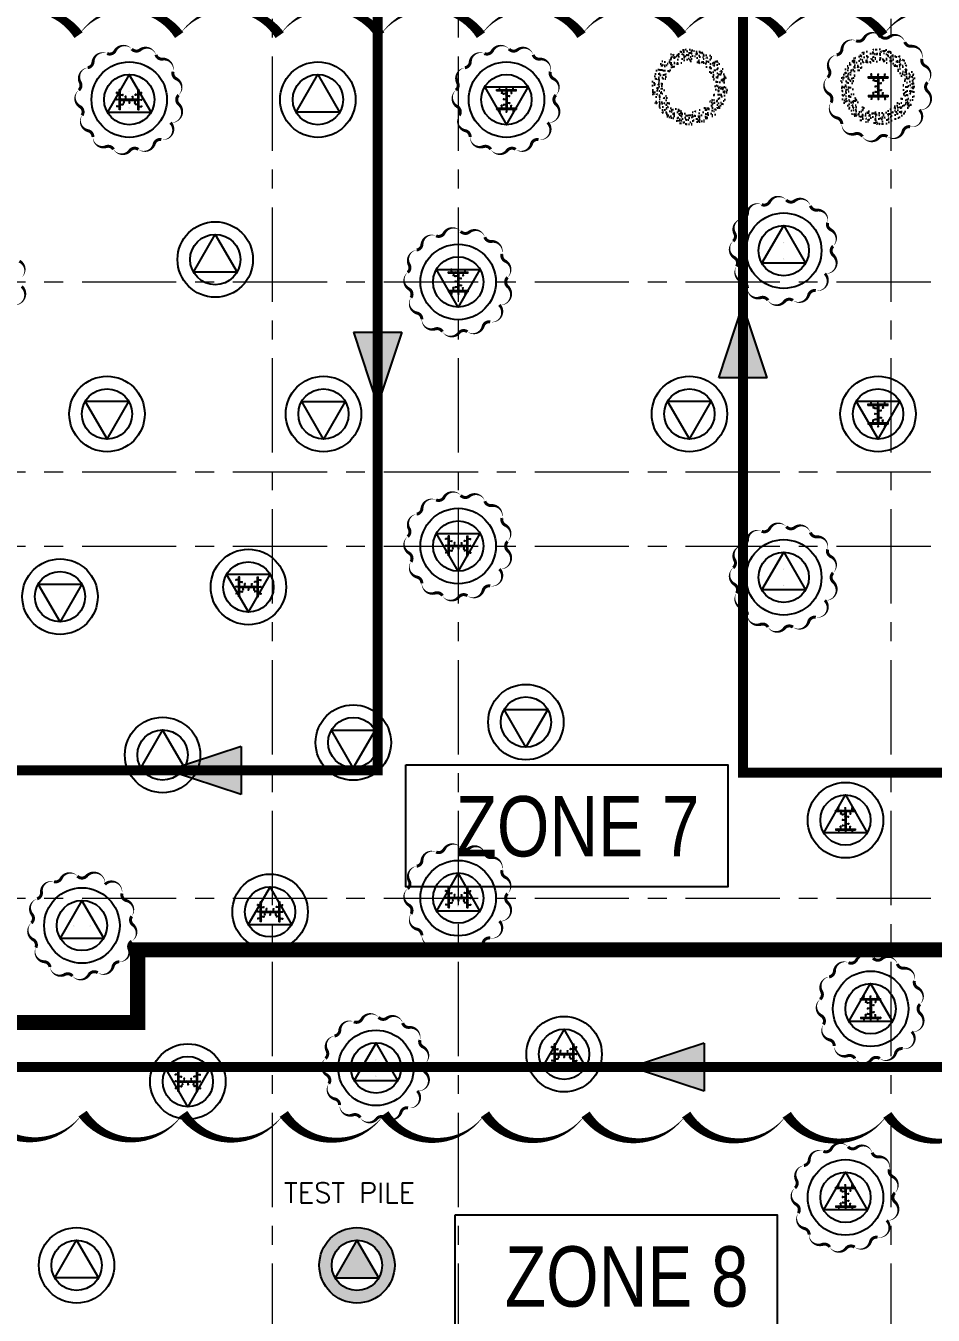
# Model space of a CAD drawing. Header units: millimetres. Extents: x -346728 to 1320345, y -537202 to -385966.
# Drawn here: x 372974 to 391016, y -477234 to -451599 of the extents above; entities that cross this region are included whole.
import ezdxf

# ---------------------------------------------------------------- set-up
doc = ezdxf.new("R2010")
doc.units = ezdxf.units.MM
doc.header["$LTSCALE"] = 100
doc.linetypes.add('HIDDEN', pattern=[9.525, 6.35, -3.175])
doc.linetypes.add('X1326_GLB$0$CENTER', pattern=[2, 1.25, -0.25, 0.25, -0.25])
for name, color, linetype in [('DM', 8, 'Continuous'), ('hach', 253, 'Continuous'), ('PL', 3, 'Continuous'), ('PLT', 6, 'Continuous'), ('thep doc', 6, 'Continuous')]:
    doc.layers.add(name, color=color, linetype=linetype)
for name, color, linetype, lineweight in [('KCMANH', 8, 'Continuous', 13), ('KINGPOST', 5, 'Continuous', 20), ('X1326_GLB$0$A-tim', 8, 'X1326_GLB$0$CENTER', 9)]:
    doc.layers.add(name, color=color, linetype=linetype, lineweight=lineweight)
doc.styles.add('simplex', font='simplex.shx')
doc.styles.add('TOAN - FONT ARIAL', font='Arial_1.ttf', dxfattribs={"width": 0.8})
pattern_1 = [(45, (188543.33, 11377564.439), (-8.980256121, 8.980256121), []), (135, (188543.33, 11377564.439), (-8.980256121, -8.980256121), [])]
pattern_2 = [(45, (188543.33, 11377564.439), (-8.980256121, 8.980256121), []), (135, (188543.33, 11377564.439), (-8.980256121, -8.980256121), [])]

# ---------------------------------------------------------------- blocks, each defined once
blk = doc.blocks.new('LVL-KHUNGTEN')
blk.add_lwpolyline([(61072.9, 41092.8), (119123.5, 41092.8), (119123.5, 61.9), (61072.9, 61.9)], close=True)
blk = doc.blocks.new('KP50')
at = {"ltscale": 0.1}
h = blk.add_hatch(color=6, dxfattribs=at)
h.dxf.hatch_style = 1
h.paths.add_polyline_path([(14, 171), (-14, 171), (-14, 142)])
h.paths.add_polyline_path([(-14, -142), (-14, -171), (14, -171)])
at = {"layer": 'KCMANH', "linetype": 'ByBlock'}
h = blk.add_hatch(dxfattribs=at)
h.set_pattern_fill('ANSI37', color=6, scale=4, style=0)
h.set_pattern_definition(pattern_1)
h.paths.add_polyline_path([(-200, 200), (-200, 171), (200, 171), (200, 200)])
h = blk.add_hatch(dxfattribs=at)
h.set_pattern_fill('ANSI37', color=6, scale=4, style=0)
h.set_pattern_definition([(45, (188728.93, 11377564.439), (-8.980256121, 8.980256121), []), (135, (188728.93, 11377564.439), (-8.980256121, -8.980256121), [])])
h.paths.add_polyline_path([(14, 171), (-14, 142), (-14, -142), (14, -171)])
h = blk.add_hatch(dxfattribs=at)
h.set_pattern_fill('ANSI37', color=6, scale=4, style=0)
h.set_pattern_definition(pattern_1)
h.paths.add_polyline_path([(-200, -171), (-200, -200), (200, -200), (200, -171)])
for p, q in [((-125, 253), (-146, 253)), ((-146, 240), (-146, 253)), ((-125, 240), (-146, 240)), ((-142, 200), (-142, 240)), ((-129, 200), (-129, 240)), ((-125, 240), (-125, 253)), ((-85, 131), (-106, 131)), ((-106, 131), (-106, 118)), ((-85, 118), (-106, 118)), ((-102, 171), (-102, 131)), ((-89, 171), (-89, 131)), ((-85, 131), (-85, 118)), ((-67, 100), (-67, 120)), ((-54, 120), (-67, 120)), ((-54, 100), (-67, 100)), ((-67, 10), (-67, -10)), ((-54, 10), (-67, 10)), ((-54, 100), (-54, 120)), ((-14, 116), (-54, 116)), ((-14, 104), (-54, 104)), ((-54, 10), (-54, -10)), ((-14, 6), (-54, 6)), ((-10, 253), (10, 253)), ((-10, 240), (-10, 253)), ((-10, 240), (10, 240)), ((-6, 200), (-6, 240)), ((6, 200), (6, 240)), ((10, 240), (10, 253)), ((14, 76), (54, 76)), ((14, 64), (54, 64)), ((54, 60), (54, 80)), ((54, 80), (67, 80)), ((54, 60), (67, 60)), ((67, 60), (67, 80)), ((85, 131), (106, 131)), ((85, 131), (85, 118)), ((85, 118), (106, 118)), ((89, 171), (89, 131)), ((102, 171), (102, 131)), ((106, 131), (106, 118)), ((125, 253), (146, 253)), ((125, 240), (125, 253)), ((125, 240), (146, 240)), ((129, 200), (129, 240)), ((142, 200), (142, 240)), ((146, 240), (146, 253)), ((-125, -240), (-146, -240)), ((-146, -240), (-146, -253)), ((-125, -253), (-146, -253)), ((-142, -200), (-142, -240)), ((-129, -200), (-129, -240)), ((-125, -240), (-125, -253)), ((-85, -118), (-106, -118)), ((-106, -131), (-106, -118)), ((-85, -131), (-106, -131)), ((-102, -171), (-102, -131)), ((-89, -171), (-89, -131)), ((-85, -131), (-85, -118)), ((-54, -10), (-67, -10)), ((-67, -100), (-67, -120)), ((-54, -100), (-67, -100)), ((-54, -120), (-67, -120)), ((-14, -6), (-54, -6)), ((-54, -100), (-54, -120)), ((-14, -104), (-54, -104)), ((-14, -116), (-54, -116)), ((-10, -240), (10, -240)), ((-10, -240), (-10, -253)), ((-10, -253), (10, -253)), ((-6, -200), (-6, -240)), ((6, -200), (6, -240)), ((10, -240), (10, -253)), ((14, -64), (54, -64)), ((14, -76), (54, -76)), ((54, -60), (54, -80)), ((54, -60), (67, -60)), ((54, -80), (67, -80)), ((67, -60), (67, -80)), ((85, -118), (106, -118)), ((85, -131), (85, -118)), ((85, -131), (106, -131)), ((89, -171), (89, -131)), ((102, -171), (102, -131)), ((106, -131), (106, -118)), ((125, -240), (146, -240)), ((125, -240), (125, -253)), ((125, -253), (146, -253)), ((129, -200), (129, -240)), ((142, -200), (142, -240)), ((146, -240), (146, -253))]:
    blk.add_line(p, q, dxfattribs=at)
at = {"layer": 'KINGPOST', "color": 6, "linetype": 'ByBlock'}
for p, q in [((-200, 200), (200, 200)), ((-200, 171), (-200, 200)), ((-200, 171), (200, 171)), ((-14, 171), (-14, -171)), ((-14, 142), (14, 171)), ((14, 171), (14, -171)), ((200, 171), (200, 200)), ((-200, -171), (200, -171)), ((-200, -171), (-200, -200)), ((-200, -200), (200, -200)), ((-14, -142), (14, -171)), ((200, -171), (200, -200))]:
    blk.add_line(p, q, dxfattribs=at)
blk.add_lwpolyline([(-14, 0), (14, 0)], dxfattribs=at)
blk = doc.blocks.new('KP50 TOI SAN L1')
at = {"ltscale": 0.1}
h = blk.add_hatch(color=3, dxfattribs=at)
h.dxf.hatch_style = 1
h.paths.add_polyline_path([(14, 171), (-14, 171), (-14, 142)])
h.paths.add_polyline_path([(-14, -142), (-14, -171), (14, -171)])
at = {"layer": 'KCMANH', "linetype": 'ByBlock'}
h = blk.add_hatch(dxfattribs=at)
h.set_pattern_fill('ANSI37', color=3, scale=4, style=0)
h.set_pattern_definition(pattern_2)
h.paths.add_polyline_path([(-200, 200), (-200, 171), (200, 171), (200, 200)])
h = blk.add_hatch(dxfattribs=at)
h.set_pattern_fill('ANSI37', color=3, scale=4, style=0)
h.set_pattern_definition([(45, (188728.93, 11377564.439), (-8.980256121, 8.980256121), []), (135, (188728.93, 11377564.439), (-8.980256121, -8.980256121), [])])
h.paths.add_polyline_path([(14, 171), (-14, 142), (-14, -142), (14, -171)])
h = blk.add_hatch(dxfattribs=at)
h.set_pattern_fill('ANSI37', color=3, scale=4, style=0)
h.set_pattern_definition(pattern_2)
h.paths.add_polyline_path([(-200, -171), (-200, -200), (200, -200), (200, -171)])
at = {"layer": 'KCMANH', "color": 3, "linetype": 'ByBlock'}
blk.add_line((-200, 200), (200, 200), dxfattribs=at)
at = {"layer": 'KCMANH', "linetype": 'ByBlock'}
for p, q in [((-125, 253), (-146, 253)), ((-146, 240), (-146, 253)), ((-125, 240), (-146, 240)), ((-142, 200), (-142, 240)), ((-129, 200), (-129, 240)), ((-125, 240), (-125, 253)), ((-85, 131), (-106, 131)), ((-106, 131), (-106, 118)), ((-85, 118), (-106, 118)), ((-102, 171), (-102, 131)), ((-89, 171), (-89, 131)), ((-85, 131), (-85, 118)), ((-67, 100), (-67, 120)), ((-54, 120), (-67, 120)), ((-54, 100), (-67, 100)), ((-67, 10), (-67, -10)), ((-54, 10), (-67, 10)), ((-54, 100), (-54, 120)), ((-14, 116), (-54, 116)), ((-14, 104), (-54, 104)), ((-54, 10), (-54, -10)), ((-14, 6), (-54, 6)), ((-10, 253), (10, 253)), ((-10, 240), (-10, 253)), ((-10, 240), (10, 240)), ((-6, 200), (-6, 240)), ((6, 200), (6, 240)), ((10, 240), (10, 253)), ((14, 76), (54, 76)), ((14, 64), (54, 64)), ((54, 60), (54, 80)), ((54, 80), (67, 80)), ((54, 60), (67, 60)), ((67, 60), (67, 80)), ((85, 131), (106, 131)), ((85, 131), (85, 118)), ((85, 118), (106, 118)), ((89, 171), (89, 131)), ((102, 171), (102, 131)), ((106, 131), (106, 118)), ((125, 253), (146, 253)), ((125, 240), (125, 253)), ((125, 240), (146, 240)), ((129, 200), (129, 240)), ((142, 200), (142, 240)), ((146, 240), (146, 253)), ((-125, -240), (-146, -240)), ((-146, -240), (-146, -253)), ((-125, -253), (-146, -253)), ((-142, -200), (-142, -240)), ((-129, -200), (-129, -240)), ((-125, -240), (-125, -253)), ((-85, -118), (-106, -118)), ((-106, -131), (-106, -118)), ((-85, -131), (-106, -131)), ((-102, -171), (-102, -131)), ((-89, -171), (-89, -131)), ((-85, -131), (-85, -118)), ((-54, -10), (-67, -10)), ((-67, -100), (-67, -120)), ((-54, -100), (-67, -100)), ((-54, -120), (-67, -120)), ((-14, -6), (-54, -6)), ((-54, -100), (-54, -120)), ((-14, -104), (-54, -104)), ((-14, -116), (-54, -116)), ((-10, -240), (10, -240)), ((-10, -240), (-10, -253)), ((-10, -253), (10, -253)), ((-6, -200), (-6, -240)), ((6, -200), (6, -240)), ((10, -240), (10, -253)), ((14, -64), (54, -64)), ((14, -76), (54, -76)), ((54, -60), (54, -80)), ((54, -60), (67, -60)), ((54, -80), (67, -80)), ((67, -60), (67, -80)), ((85, -118), (106, -118)), ((85, -131), (85, -118)), ((85, -131), (106, -131)), ((89, -171), (89, -131)), ((102, -171), (102, -131)), ((106, -131), (106, -118)), ((125, -240), (146, -240)), ((125, -240), (125, -253)), ((125, -253), (146, -253)), ((129, -200), (129, -240)), ((142, -200), (142, -240)), ((146, -240), (146, -253))]:
    blk.add_line(p, q, dxfattribs=at)
at = {"layer": 'KINGPOST', "color": 3, "linetype": 'ByBlock'}
for p, q in [((-200, 171), (-200, 200)), ((-200, 171), (200, 171)), ((-14, 171), (-14, -171)), ((-14, 142), (14, 171)), ((14, 171), (14, -171)), ((200, 171), (200, 200)), ((-200, -171), (200, -171)), ((-200, -171), (-200, -200)), ((-200, -200), (200, -200)), ((-14, -142), (14, -171)), ((200, -171), (200, -200))]:
    blk.add_line(p, q, dxfattribs=at)
at = {"layer": 'KINGPOST', "color": 6, "linetype": 'ByBlock'}
blk.add_lwpolyline([(-14, 0), (14, 0)], dxfattribs=at)
blk = doc.blocks.new('B1 Kingpost Layout Plan1')
at = {"layer": 'KCMANH', "linetype": 'ByBlock'}
for name, p in [('KP50 TOI SAN L1', (19325, -38042, 0)), ('KP50 TOI SAN L1', (11935, -38296, 0)), ('KP50 TOI SAN L1', (10975, -41921, 0)), ('KP50 TOI SAN L1', (19322, -44551, 0)), ('KP50 TOI SAN L1', (18675, -52625, 0)), ('KP50 TOI SAN L1', (19175, -56371, 0)), ('KP50 TOI SAN L1', (19175, -56371, 0)), ('KP50', (18675, -60121, 0))]:
    blk.add_blockref(name, p, dxfattribs=at)
at = {"layer": 'KCMANH', "linetype": 'ByBlock', "rotation": 90}
for p in [(4435, -38301, 0), (10975, -47171, 0), (6804, -47986, 0), (10975, -54172, 0), (7235, -54448, 0), (13081, -57274, 0), (5600, -57819, 0)]:
    blk.add_blockref('KP50 TOI SAN L1', p, dxfattribs=at)

msp = doc.modelspace()

# ---------------------------------------------------------------- hatches: boundary and pattern name
at = {"ltscale": 0.1}
h = msp.add_hatch(color=6, dxfattribs=at)
h.dxf.hatch_style = 1
h.paths.add_polyline_path([(389935.3, -452640.8), (389906.5, -452640.8), (389906.5, -452669.6)])
h.paths.add_polyline_path([(389906.5, -452954.4), (389906.5, -452983.2), (389935.3, -452983.2)])
h = msp.add_hatch(color=6, dxfattribs=at)
h.dxf.hatch_style = 1
h.paths.add_polyline_path([(375045.7, -452895.4), (375016.9, -452895.4), (375016.9, -452924.2)])
h.paths.add_polyline_path([(375016.9, -453209), (375016.9, -453237.8), (375045.7, -453237.8)])
h = msp.add_hatch(color=6, dxfattribs=at)
h.dxf.hatch_style = 1
h.paths.add_polyline_path([(382545.7, -452895.4), (382516.9, -452895.4), (382516.9, -452924.2)])
h.paths.add_polyline_path([(382516.9, -453209), (382516.9, -453237.8), (382545.7, -453237.8)])
h = msp.add_hatch(color=6, dxfattribs=at)
h.dxf.hatch_style = 1
h.paths.add_polyline_path([(388057.8, -455897.8), (388029, -455897.8), (388029, -455926.6)])
h.paths.add_polyline_path([(388029, -456211.4), (388029, -456240.2), (388057.8, -456240.2)])
h = msp.add_hatch(color=6, dxfattribs=at)
h.dxf.hatch_style = 1
h.paths.add_polyline_path([(381585.7, -456520.4), (381556.9, -456520.4), (381556.9, -456549.2)])
h.paths.add_polyline_path([(381556.9, -456834), (381556.9, -456862.8), (381585.7, -456862.8)])
h = msp.add_hatch(color=6, dxfattribs=at)
h.dxf.hatch_style = 1
h.paths.add_polyline_path([(381585.7, -461770.4), (381556.9, -461770.4), (381556.9, -461799.2)])
h.paths.add_polyline_path([(381556.9, -462084), (381556.9, -462112.8), (381585.7, -462112.8)])
h = msp.add_hatch(color=6, dxfattribs=at)
h.dxf.hatch_style = 1
h.paths.add_polyline_path([(388057.8, -462393), (388029, -462393), (388029, -462421.8)])
h.paths.add_polyline_path([(388029, -462706.6), (388029, -462735.4), (388057.8, -462735.4)])
h = msp.add_hatch(color=6, dxfattribs=at)
h.dxf.hatch_style = 1
h.paths.add_polyline_path([(381585.7, -468770.6), (381556.9, -468770.6), (381556.9, -468799.4)])
h.paths.add_polyline_path([(381556.9, -469084.2), (381556.9, -469113), (381585.7, -469113)])
h = msp.add_hatch(color=6, dxfattribs=at)
h.dxf.hatch_style = 1
h.paths.add_polyline_path([(373919.9, -469471.7), (373919.9, -469500.5), (373948.7, -469500.5)])
h.paths.add_polyline_path([(374233.5, -469500.5), (374262.3, -469500.5), (374262.3, -469471.7)])
h = msp.add_hatch(color=6, dxfattribs=at)
h.dxf.hatch_style = 1
h.paths.add_polyline_path([(389785.7, -470970.2), (389756.9, -470970.2), (389756.9, -470999)])
h.paths.add_polyline_path([(389756.9, -471283.8), (389756.9, -471312.6), (389785.7, -471312.6)])
h = msp.add_hatch(color=6, dxfattribs=at)
h.dxf.hatch_style = 1
h.paths.add_polyline_path([(379951.8, -472145.9), (379923, -472145.9), (379923, -472174.7)])
h.paths.add_polyline_path([(379923, -472459.5), (379923, -472488.3), (379951.8, -472488.3)])
h = msp.add_hatch(color=6, dxfattribs=at)
h.dxf.hatch_style = 1
h.paths.add_polyline_path([(389285.7, -474720.2), (389256.9, -474720.2), (389256.9, -474749)])
h.paths.add_polyline_path([(389256.9, -475033.8), (389256.9, -475062.6), (389285.7, -475062.6)])
at = {"layer": 'hach'}
h = msp.add_hatch(dxfattribs=at)
h.set_pattern_fill('ANSI31', color=256, scale=70)
h.set_pattern_definition([(45, (342151.22, -508591.22), (-157.15448, 157.15448), [])])
h.paths.add_polyline_path([(362433.4, -410142.2), (348853.9, -428107.5), (376146.7, -501359), (382446.8, -503970.9), (458369.1, -469396.6), (462927.9, -462329.4), (462919.8, -415142.7), (457917.8, -410142.2)])
h.paths.add_polyline_path([(363030.6, -411342.2), (350208.3, -428305.7), (377088.8, -500450.6), (382424.3, -502662.6), (457551.5, -468450.4), (461727.8, -461976.1), (461719.7, -415639.4), (457420.9, -411342.2)], flags=16)
h = msp.add_hatch(dxfattribs=at)
h.set_pattern_fill('AR-CONC', color=256, scale=4)
h.set_pattern_definition([(50, (342151.2, -508591.2), (728.7387, -63.7563), [76.2, -838.2]), (355, (342151.2, -508591.2), (-140.9737, 764.2274), [60.96, -670.5623]), (100.45144, (342211.95, -508596.54), (587.765, 700.471), [64.76, -712.361]), (46.1842, (342151.2, -508388), (1084.316, -168.1693), [114.3, -1257.3]), (96.63556, (342241.6, -508402), (949.6165, 989.7045), [97.14, -1068.5424]), (351.18415, (342151.2, -508388), (949.6165, 989.7045), [91.44, -1005.839]), (21, (342252.8, -508438.8), (606.4576, -409.0608), [76.2, -838.2]), (326, (342252.8, -508438.8), (247.208, 736.752), [60.96, -670.56]), (71.45144, (342303.36, -508472.9), (853.6657, 327.691), [64.76, -712.3598]), (37.5, (342151.22, -508591.22), (12.3544, 338.22016), [0, -662.432, 0, -680.72, 0, -673.1]), (7.5, (342151.22, -508591.22), (267.27865, 400.7223), [0, -388.112, 0, -647.192, 0, -256.54]), (327.5, (341924.65, -508591.22), (542.3624, -22.91498), [0, -254, 0, -792.48, 0, -1051.56]), (317.5, (341823.05, -508591.2), (592.5167, 101.706), [0, -330.2, 0, -526.288, 0, -746.76])])
h.paths.add_polyline_path([(362433.4, -410142.2), (348853.9, -428107.5), (376146.7, -501359), (382446.8, -503970.9), (458369.1, -469396.6), (462927.9, -462329.4), (462919.8, -415142.7), (457917.8, -410142.2)])
h.paths.add_polyline_path([(363030.6, -411342.2), (350208.3, -428305.7), (377088.8, -500450.6), (382424.3, -502662.6), (457551.5, -468450.4), (461727.8, -461976.1), (461719.7, -415639.4), (457420.9, -411342.2)], flags=16)
at = {"layer": 'PL'}
h = msp.add_hatch(dxfattribs=at)
h.set_pattern_fill('AR-CONC', color=6)
h.set_pattern_definition([(130, (397422.7, -465273.24), (-182.1847, -15.9391), [19.05, -209.55]), (185, (397422.7, -465273.24), (35.2434, 191.0568), [15.24, -167.6406]), (79.5486, (397407.52, -465274.57), (-146.9412, 175.1178), [16.19, -178.0902]), (133.8158, (397422.7, -465222.44), (-271.079, -42.0423), [28.575, -314.325]), (83.3644, (397400.12, -465225.94), (-237.404, 247.426), [24.285, -267.1356]), (188.8158, (397422.7, -465222.44), (-237.404, 247.426), [22.86, -251.4597]), (159, (397397.3, -465235.14), (-151.6144, -102.2652), [19.05, -209.55]), (214, (397397.3, -465235.14), (-61.802, 184.188), [15.24, -167.64]), (108.5486, (397384.67, -465243.66), (-213.4164, 81.9228), [16.19, -178.09]), (142.5, (397422.706, -465273.24), (-3.0886, 84.55504), [0, -165.608, 0, -170.18, 0, -168.275]), (172.5, (397422.71, -465273.24), (-66.81966, 100.18057), [0, -97.028, 0, -161.798, 0, -64.135]), (212.5, (397479.35, -465273.24), (-135.5906, -5.72874), [0, -63.5, 0, -198.12, 0, -262.89]), (222.5, (397504.75, -465273.24), (-148.1292, 25.4265), [0, -82.55, 0, -131.572, 0, -186.69])])
edge = h.paths.add_edge_path()
edge.add_ellipse((386170.9, -452812), major_axis=(530.3, 530.3), ratio=1, start_angle=135, end_angle=315)
edge.add_ellipse((386170.9, -452812), major_axis=(530.3, 530.3), ratio=1, start_angle=315, end_angle=495)
edge = h.paths.add_edge_path(flags=16)
edge.add_ellipse((386170.9, -452812), major_axis=(-353.6, 353.6), ratio=1, start_angle=45, end_angle=225, ccw=False)
edge.add_ellipse((386170.9, -452812), major_axis=(353.6, 353.6), ratio=1, start_angle=-45, end_angle=135, ccw=False)
h.paths.add_polyline_path([(386170.9, -452312), (386604, -453062), (385737.9, -453062)], flags=0)
h = msp.add_hatch(dxfattribs=at)
h.set_pattern_fill('AR-CONC', color=6)
h.set_pattern_definition([(130, (397422.7, -465273.24), (-182.1847, -15.9391), [19.05, -209.55]), (185, (397422.7, -465273.24), (35.2434, 191.0568), [15.24, -167.6406]), (79.5486, (397407.52, -465274.57), (-146.9412, 175.1178), [16.19, -178.0902]), (133.8158, (397422.7, -465222.44), (-271.079, -42.0423), [28.575, -314.325]), (83.3644, (397400.12, -465225.94), (-237.404, 247.426), [24.285, -267.1356]), (188.8158, (397422.7, -465222.44), (-237.404, 247.426), [22.86, -251.4597]), (159, (397397.3, -465235.14), (-151.6144, -102.2652), [19.05, -209.55]), (214, (397397.3, -465235.14), (-61.802, 184.188), [15.24, -167.64]), (108.5486, (397384.67, -465243.66), (-213.4164, 81.9228), [16.19, -178.09]), (142.5, (397422.706, -465273.24), (-3.0886, 84.55504), [0, -165.608, 0, -170.18, 0, -168.275]), (172.5, (397422.71, -465273.24), (-66.81966, 100.18057), [0, -97.028, 0, -161.798, 0, -64.135]), (212.5, (397479.35, -465273.24), (-135.5906, -5.72874), [0, -63.5, 0, -198.12, 0, -262.89]), (222.5, (397504.75, -465273.24), (-148.1292, 25.4265), [0, -82.55, 0, -131.572, 0, -186.69])])
edge = h.paths.add_edge_path()
edge.add_ellipse((386170.9, -452812), major_axis=(530.3, 530.3), ratio=1, start_angle=135, end_angle=315)
edge.add_ellipse((386170.9, -452812), major_axis=(530.3, 530.3), ratio=1, start_angle=315, end_angle=495)
edge = h.paths.add_edge_path(flags=16)
edge.add_ellipse((386170.9, -452812), major_axis=(-353.6, 353.6), ratio=1, start_angle=45, end_angle=225, ccw=False)
edge.add_ellipse((386170.9, -452812), major_axis=(353.6, 353.6), ratio=1, start_angle=-45, end_angle=135, ccw=False)
h.paths.add_polyline_path([(386170.9, -452312), (386604, -453062), (385737.9, -453062)], flags=0)
h = msp.add_hatch(dxfattribs=at)
h.set_pattern_fill('AR-CONC', color=6)
h.set_pattern_definition([(130, (393672.7, -465273.24), (-182.1847, -15.9391), [19.05, -209.55]), (185, (393672.7, -465273.24), (35.2434, 191.0568), [15.24, -167.6406]), (79.5486, (393657.52, -465274.57), (-146.9412, 175.1178), [16.19, -178.0902]), (133.8158, (393672.7, -465222.44), (-271.079, -42.0423), [28.575, -314.325]), (83.3644, (393650.12, -465225.94), (-237.404, 247.426), [24.285, -267.1356]), (188.8158, (393672.7, -465222.44), (-237.404, 247.426), [22.86, -251.46]), (159, (393647.3, -465235.14), (-151.6144, -102.2652), [19.05, -209.55]), (214, (393647.3, -465235.14), (-61.802, 184.188), [15.24, -167.64]), (108.5486, (393634.67, -465243.66), (-213.4164, 81.9228), [16.19, -178.09]), (142.5, (393672.706, -465273.24), (-3.0886, 84.55504), [0, -165.608, 0, -170.18, 0, -168.275]), (172.5, (393672.71, -465273.24), (-66.81966, 100.1806), [0, -97.028, 0, -161.798, 0, -64.135]), (212.5, (393729.35, -465273.24), (-135.5906, -5.72874), [0, -63.5, 0, -198.12, 0, -262.89]), (222.5, (393754.75, -465273.24), (-148.1292, 25.4265), [0, -82.55, 0, -131.572, 0, -186.69])])
edge = h.paths.add_edge_path()
edge.add_ellipse((389920.9, -452812), major_axis=(530.3, 530.3), ratio=1, start_angle=135, end_angle=315)
edge.add_ellipse((389920.9, -452812), major_axis=(530.3, 530.3), ratio=1, start_angle=315, end_angle=495)
edge = h.paths.add_edge_path(flags=16)
edge.add_ellipse((389920.9, -452812), major_axis=(-353.6, 353.6), ratio=1, start_angle=45, end_angle=225, ccw=False)
edge.add_ellipse((389920.9, -452812), major_axis=(353.6, 353.6), ratio=1, start_angle=-45, end_angle=135, ccw=False)
h.paths.add_polyline_path([(389920.9, -452312), (390354, -453062), (389487.9, -453062)], flags=0)
h = msp.add_hatch(dxfattribs=at)
h.set_pattern_fill('AR-CONC', color=6)
h.set_pattern_definition([(130, (393672.7, -465273.24), (-182.1847, -15.9391), [19.05, -209.55]), (185, (393672.7, -465273.24), (35.2434, 191.0568), [15.24, -167.6406]), (79.5486, (393657.52, -465274.57), (-146.9412, 175.1178), [16.19, -178.0902]), (133.8158, (393672.7, -465222.44), (-271.079, -42.0423), [28.575, -314.325]), (83.3644, (393650.12, -465225.94), (-237.404, 247.426), [24.285, -267.1356]), (188.8158, (393672.7, -465222.44), (-237.404, 247.426), [22.86, -251.46]), (159, (393647.3, -465235.14), (-151.6144, -102.2652), [19.05, -209.55]), (214, (393647.3, -465235.14), (-61.802, 184.188), [15.24, -167.64]), (108.5486, (393634.67, -465243.66), (-213.4164, 81.9228), [16.19, -178.09]), (142.5, (393672.706, -465273.24), (-3.0886, 84.55504), [0, -165.608, 0, -170.18, 0, -168.275]), (172.5, (393672.71, -465273.24), (-66.81966, 100.1806), [0, -97.028, 0, -161.798, 0, -64.135]), (212.5, (393729.35, -465273.24), (-135.5906, -5.72874), [0, -63.5, 0, -198.12, 0, -262.89]), (222.5, (393754.75, -465273.24), (-148.1292, 25.4265), [0, -82.55, 0, -131.572, 0, -186.69])])
edge = h.paths.add_edge_path()
edge.add_ellipse((389920.9, -452812), major_axis=(530.3, 530.3), ratio=1, start_angle=135, end_angle=315)
edge.add_ellipse((389920.9, -452812), major_axis=(530.3, 530.3), ratio=1, start_angle=315, end_angle=495)
edge = h.paths.add_edge_path(flags=16)
edge.add_ellipse((389920.9, -452812), major_axis=(-353.6, 353.6), ratio=1, start_angle=45, end_angle=225, ccw=False)
edge.add_ellipse((389920.9, -452812), major_axis=(353.6, 353.6), ratio=1, start_angle=-45, end_angle=135, ccw=False)
h.paths.add_polyline_path([(389920.9, -452312), (390354, -453062), (389487.9, -453062)], flags=0)
h = msp.add_hatch(color=6, dxfattribs=at)
h.dxf.hatch_style = 1
h.paths.add_polyline_path([(378808.8, -476241.8, 1), (380308.8, -476241.8, 1)])
h.paths.add_polyline_path([(380058.8, -476241.8, -1), (379058.8, -476241.8, -1)], flags=16)
h.paths.add_polyline_path([(379558.8, -475741.8), (379991.8, -476491.8), (379125.8, -476491.8)], flags=0)
h = msp.add_hatch(color=8, dxfattribs=at)
h.dxf.hatch_style = 1
h.paths.add_polyline_path([(378808.8, -476241.8, 1), (380308.8, -476241.8, 1)])
h.paths.add_polyline_path([(380058.8, -476241.8, -1), (379058.8, -476241.8, -1)], flags=16)
h.paths.add_polyline_path([(379558.8, -475741.8), (379991.8, -476491.8), (379125.8, -476491.8)], flags=0)
h = msp.add_hatch(color=6, dxfattribs=at)
h.dxf.hatch_style = 1
h.paths.add_polyline_path([(379558.8, -475741.8), (379125.8, -476491.8), (379991.8, -476491.8)])
h = msp.add_hatch(color=8, dxfattribs=at)
h.dxf.hatch_style = 1
h.paths.add_polyline_path([(379558.8, -475741.8), (379125.8, -476491.8), (379991.8, -476491.8)])
at = {"layer": 'thep doc'}
h = msp.add_hatch(dxfattribs=at)
h.set_pattern_fill('ANSI31', color=256, angle=180)
h.set_pattern_definition([(225, (569846.13503, -799969.83237), (0.08838834765, -0.08838834765), [])])
h.paths.add_polyline_path([(386754.8, -458599), (387233.4, -458599), (387233.4, -457145.7)])
h.paths.add_polyline_path([(387233.4, -458599), (387712, -458599), (387233.4, -457145.7)])
h = msp.add_hatch(dxfattribs=at)
h.set_pattern_fill('ANSI31', color=256)
h.set_pattern_definition([(45, (197356.57948, -116317.76068), (-0.08838834765, 0.08838834765), [])])
h.paths.add_polyline_path([(380447.9, -457688.6), (379969.3, -457688.6), (379969.3, -459141.9)])
h.paths.add_polyline_path([(379969.3, -457688.6), (379490.7, -457688.6), (379969.3, -459141.9)])
h = msp.add_hatch(dxfattribs=at)
h.set_pattern_fill('ANSI31', color=256, angle=-90)
h.set_pattern_definition([(315, (718626.63591, -283790.18284), (0.08838834765, 0.08838834765), [])])
h.paths.add_polyline_path([(377255.8, -466881.5), (377255.8, -466402.9), (375802.5, -466402.9)])
h.paths.add_polyline_path([(375802.5, -466402.9), (377255.8, -466402.9), (377255.8, -465924.3)])
h = msp.add_hatch(dxfattribs=at)
h.set_pattern_fill('ANSI31', color=256, angle=-90)
h.set_pattern_definition([(315, (727832.82036, -289688.5176), (0.08838834765, 0.08838834765), [])])
h.paths.add_polyline_path([(386462, -472779.8), (386462, -472301.2), (385008.7, -472301.2)])
h.paths.add_polyline_path([(385008.7, -472301.2), (386462, -472301.2), (386462, -471822.6)])

# ---------------------------------------------------------------- linework, layer by layer
at = {"elevation": -1404.9}
for points in [[(372023.5, -451784.5, 0, 200, -0.5205671), (374023.5, -451784.5, 0, 200, -0.5205671), (376023.5, -451784.5, 0, 200, -0.5205671), (378023.5, -451784.5, 0, 200, -0.5205671), (380023.5, -451784.5, 0, 200, -0.5205671), (382023.5, -451784.5, 0, 200, -0.5205671), (384023.5, -451784.5, 0, 200, -0.5205671), (386023.5, -451784.5, 0, 200, -0.5205671), (388023.5, -451784.5, 0, 200, -0.5205671), (390023.5, -451784.5, 0, 200, -0.5205671), (392023.5, -451784.5, 0, 200, -0.5205671)], [(392103.7, -473255, 0, 200, -0.5205671), (390103.7, -473251.8, 0, 200, -0.5205671), (388103.7, -473248.6, 0, 200, -0.5205671), (386103.7, -473245.3, 0, 200, -0.5205671), (384103.7, -473242.1, 0, 200, -0.5205671), (382103.7, -473238.9, 0, 200, -0.5205671), (380103.7, -473235.7, 0, 200, -0.5205671), (378103.7, -473232.5, 0, 200, -0.5205671), (376103.7, -473229.3, 0, 200, -0.5205671), (374103.7, -473226.1, 0, 200, -0.5205671), (372103.7, -473222.8, 0, 200, -0.5205671)]]:
    msp.add_lwpolyline(points, format="xyseb", dxfattribs=at)
at = {"color": 6, "elevation": -2718.3}
for points in [[(390903, -452722.1, 0, 60, 0.5205671), (390856.3, -452397.7, 60, 60, -0.3534527), (390792.7, -452256.5, 0, 60, 0.5205671), (390580.3, -452006.3, 60, 60, -0.3534915), (390451.4, -451920.6, 0, 60, 0.5205671), (390138.6, -451821.7, 60, 60, -0.3944899), (389971.2, -451805.3, 0, 60, 0.520567), (389640.3, -451842, 60, 60, -0.3907151), (389482.1, -451895.4, 0, 60, 0.520567), (389200.8, -452064.3, 60, 60, -0.3534934), (389095.3, -452177.6, 0, 60, 0.5205671), (388946.8, -452470.3, 60, 60, -0.3571345), (388916.4, -452623.3, 0, 60, 0.520567), (388942.1, -452951.1, 60, 60, -0.4289707), (388982.5, -453125, 0, 60, 0.520567), (389103.2, -453429.8, 60, 60, -0.3534582), (389197.8, -453552.3, 0, 60, 0.520567), (389462.5, -453746.4, 60, 60, -0.3534893), (389607.8, -453799.8, 0, 60, 0.5205671), (389935, -453823.4, 60, 60, -0.3982747), (390103, -453801.4, 0, 60, 0.520567), (390417.6, -453693, 60, 60, -0.3869502), (390558.7, -453605.9, 0, 60, 0.7314349), (390739.3, -453269.6, 0, 60, 0.7206829), (390903.9, -452902.6, 60, 60, -0.4358983)], [(376013.3, -452976.7, 0, 60, 0.5205671), (375966.6, -452652.3, 60, 60, -0.3534527), (375903, -452511.1, 0, 60, 0.5205671), (375690.6, -452260.9, 60, 60, -0.3534915), (375561.7, -452175.2, 0, 60, 0.5205671), (375248.9, -452076.3, 60, 60, -0.3944899), (375081.5, -452059.9, 0, 60, 0.520567), (374750.6, -452096.6, 60, 60, -0.3907151), (374592.4, -452150, 0, 60, 0.520567), (374311.1, -452318.9, 60, 60, -0.3534934), (374205.6, -452432.2, 0, 60, 0.5205671), (374057.1, -452724.9, 60, 60, -0.3571345), (374026.8, -452877.9, 0, 60, 0.520567), (374052.5, -453205.7, 60, 60, -0.4289707), (374092.8, -453379.6, 0, 60, 0.520567), (374213.5, -453684.4, 60, 60, -0.3534582), (374308.2, -453806.9, 0, 60, 0.520567), (374572.9, -454001, 60, 60, -0.3534893), (374718.2, -454054.4, 0, 60, 0.5205671), (375045.4, -454078, 60, 60, -0.3982747), (375213.3, -454056, 0, 60, 0.520567), (375527.9, -453947.6, 60, 60, -0.3869502), (375669, -453860.5, 0, 60, 0.7314349), (375849.6, -453524.2, 0, 60, 0.7206829), (376014.2, -453157.2, 60, 60, -0.4358983)], [(383513.3, -452976.7, 0, 60, 0.5205671), (383466.6, -452652.3, 60, 60, -0.3534527), (383403, -452511.1, 0, 60, 0.5205671), (383190.6, -452260.9, 60, 60, -0.3534915), (383061.7, -452175.2, 0, 60, 0.5205671), (382748.9, -452076.3, 60, 60, -0.3944899), (382581.5, -452059.9, 0, 60, 0.520567), (382250.6, -452096.6, 60, 60, -0.3907151), (382092.4, -452150, 0, 60, 0.520567), (381811.1, -452318.9, 60, 60, -0.3534934), (381705.6, -452432.2, 0, 60, 0.5205671), (381557.1, -452724.9, 60, 60, -0.3571345), (381526.8, -452877.9, 0, 60, 0.520567), (381552.5, -453205.7, 60, 60, -0.4289707), (381592.8, -453379.6, 0, 60, 0.520567), (381713.5, -453684.4, 60, 60, -0.3534582), (381808.2, -453806.9, 0, 60, 0.520567), (382072.9, -454001, 60, 60, -0.3534893), (382218.2, -454054.4, 0, 60, 0.5205671), (382545.4, -454078, 60, 60, -0.3982747), (382713.3, -454056, 0, 60, 0.520567), (383027.9, -453947.6, 60, 60, -0.3869502), (383169, -453860.5, 0, 60, 0.7314349), (383349.6, -453524.2, 0, 60, 0.7206829), (383514.2, -453157.2, 60, 60, -0.4358983)], [(389025.5, -455979.2, 0, 60, 0.5205671), (388978.8, -455654.7, 60, 60, -0.3534527), (388915.2, -455513.6, 0, 60, 0.5205671), (388702.8, -455263.3, 60, 60, -0.3534915), (388573.9, -455177.6, 0, 60, 0.5205671), (388261.1, -455078.7, 60, 60, -0.3944899), (388093.7, -455062.3, 0, 60, 0.520567), (387762.8, -455099, 60, 60, -0.3907151), (387604.6, -455152.5, 0, 60, 0.520567), (387323.3, -455321.3, 60, 60, -0.3534934), (387217.8, -455434.6, 0, 60, 0.5205671), (387069.3, -455727.3, 60, 60, -0.3571345), (387038.9, -455880.4, 0, 60, 0.520567), (387064.6, -456208.1, 60, 60, -0.4289707), (387104.9, -456382, 0, 60, 0.520567), (387225.7, -456686.8, 60, 60, -0.3534582), (387320.3, -456809.3, 0, 60, 0.520567), (387585, -457003.4, 60, 60, -0.3534893), (387730.3, -457056.8, 0, 60, 0.5205671), (388057.5, -457080.4, 60, 60, -0.3982747), (388225.5, -457058.5, 0, 60, 0.520567), (388540.1, -456950, 60, 60, -0.3869502), (388681.2, -456862.9, 0, 60, 0.7314349), (388861.8, -456526.6, 0, 60, 0.7206829), (389026.4, -456159.6, 60, 60, -0.4358983)], [(382553.3, -456601.8, 0, 60, 0.5205671), (382506.6, -456277.3, 60, 60, -0.3534527), (382443, -456136.2, 0, 60, 0.5205671), (382230.6, -455885.9, 60, 60, -0.3534915), (382101.7, -455800.2, 0, 60, 0.5205671), (381788.9, -455701.3, 60, 60, -0.3944899), (381621.5, -455684.9, 0, 60, 0.520567), (381290.7, -455721.6, 60, 60, -0.3907151), (381132.4, -455775.1, 0, 60, 0.520567), (380851.1, -455943.9, 60, 60, -0.3534934), (380745.6, -456057.2, 0, 60, 0.5205671), (380597.1, -456349.9, 60, 60, -0.3571345), (380566.8, -456503, 0, 60, 0.520567), (380592.5, -456830.7, 60, 60, -0.4289707), (380632.8, -457004.6, 0, 60, 0.520567), (380753.6, -457309.4, 60, 60, -0.3534582), (380848.2, -457431.9, 0, 60, 0.520567), (381112.9, -457626, 60, 60, -0.3534893), (381258.2, -457679.4, 0, 60, 0.5205671), (381585.4, -457703, 60, 60, -0.3982747), (381753.3, -457681.1, 0, 60, 0.520567), (382068, -457572.6, 60, 60, -0.3869502), (382209, -457485.5, 0, 60, 0.7314349), (382389.6, -457149.2, 0, 60, 0.7206829), (382554.3, -456782.3, 60, 60, -0.4358983)], [(382553.3, -461851.8, 0, 60, 0.5205671), (382506.6, -461527.3, 60, 60, -0.3534527), (382443, -461386.2, 0, 60, 0.5205671), (382230.6, -461135.9, 60, 60, -0.3534915), (382101.7, -461050.2, 0, 60, 0.5205671), (381788.9, -460951.3, 60, 60, -0.3944899), (381621.5, -460934.9, 0, 60, 0.520567), (381290.7, -460971.6, 60, 60, -0.3907151), (381132.4, -461025, 0, 60, 0.520567), (380851.1, -461193.9, 60, 60, -0.3534934), (380745.6, -461307.2, 0, 60, 0.5205671), (380597.1, -461599.9, 60, 60, -0.3571345), (380566.8, -461753, 0, 60, 0.520567), (380592.5, -462080.7, 60, 60, -0.4289707), (380632.8, -462254.6, 0, 60, 0.520567), (380753.6, -462559.4, 60, 60, -0.3534582), (380848.2, -462681.9, 0, 60, 0.520567), (381112.9, -462876, 60, 60, -0.3534893), (381258.2, -462929.4, 0, 60, 0.5205671), (381585.4, -462953, 60, 60, -0.3982747), (381753.3, -462931, 0, 60, 0.520567), (382068, -462822.6, 60, 60, -0.3869502), (382209, -462735.5, 0, 60, 0.7314349), (382389.6, -462399.2, 0, 60, 0.7206829), (382554.3, -462032.2, 60, 60, -0.4358983)], [(389025.5, -462474.4, 0, 60, 0.5205671), (388978.8, -462149.9, 60, 60, -0.3534527), (388915.2, -462008.8, 0, 60, 0.5205671), (388702.8, -461758.5, 60, 60, -0.3534915), (388573.9, -461672.8, 0, 60, 0.5205671), (388261.1, -461573.9, 60, 60, -0.3944899), (388093.7, -461557.5, 0, 60, 0.520567), (387762.8, -461594.2, 60, 60, -0.3907151), (387604.6, -461647.7, 0, 60, 0.520567), (387323.3, -461816.5, 60, 60, -0.3534934), (387217.8, -461929.8, 0, 60, 0.5205671), (387069.3, -462222.5, 60, 60, -0.3571345), (387038.9, -462375.6, 0, 60, 0.520567), (387064.6, -462703.3, 60, 60, -0.4289707), (387104.9, -462877.2, 0, 60, 0.520567), (387225.7, -463182, 60, 60, -0.3534582), (387320.3, -463304.5, 0, 60, 0.520567), (387585, -463498.6, 60, 60, -0.3534893), (387730.3, -463552, 0, 60, 0.5205671), (388057.5, -463575.6, 60, 60, -0.3982747), (388225.5, -463553.7, 0, 60, 0.520567), (388540.1, -463445.2, 60, 60, -0.3869502), (388681.2, -463358.1, 0, 60, 0.7314349), (388861.8, -463021.8, 0, 60, 0.7206829), (389026.4, -462654.8, 60, 60, -0.4358983)], [(382553.3, -468852, 0, 60, 0.5205671), (382506.6, -468527.5, 60, 60, -0.3534527), (382443, -468386.4, 0, 60, 0.5205671), (382230.6, -468136.2, 60, 60, -0.3534915), (382101.7, -468050.5, 0, 60, 0.5205671), (381788.9, -467951.6, 60, 60, -0.3944899), (381621.5, -467935.1, 0, 60, 0.520567), (381290.7, -467971.9, 60, 60, -0.3907151), (381132.4, -468025.3, 0, 60, 0.520567), (380851.1, -468194.1, 60, 60, -0.3534934), (380745.6, -468307.4, 0, 60, 0.5205671), (380597.1, -468600.1, 60, 60, -0.3571345), (380566.8, -468753.2, 0, 60, 0.520567), (380592.5, -469080.9, 60, 60, -0.4289707), (380632.8, -469254.8, 0, 60, 0.520567), (380753.6, -469559.6, 60, 60, -0.3534582), (380848.2, -469682.1, 0, 60, 0.520567), (381112.9, -469876.2, 60, 60, -0.3534893), (381258.2, -469929.7, 0, 60, 0.5205671), (381585.4, -469953.2, 60, 60, -0.3982747), (381753.3, -469931.3, 0, 60, 0.520567), (382068, -469822.9, 60, 60, -0.3869502), (382209, -469735.7, 0, 60, 0.7314349), (382389.6, -469399.4, 0, 60, 0.7206829), (382554.3, -469032.5, 60, 60, -0.4358983)], [(374001.2, -468504, 0, 60, 0.5205671), (373676.8, -468550.7, 60, 60, -0.3534527), (373535.6, -468614.3, 0, 60, 0.5205671), (373285.4, -468826.7, 60, 60, -0.3534915), (373199.7, -468955.6, 0, 60, 0.5205671), (373100.8, -469268.4, 60, 60, -0.3944899), (373084.4, -469435.8, 0, 60, 0.520567), (373121.1, -469766.7, 60, 60, -0.3907151), (373174.5, -469924.9, 0, 60, 0.520567), (373343.4, -470206.2, 60, 60, -0.3534934), (373456.7, -470311.7, 0, 60, 0.5205671), (373749.4, -470460.2, 60, 60, -0.3571345), (373902.4, -470490.6, 0, 60, 0.520567), (374230.2, -470464.8, 60, 60, -0.4289707), (374404.1, -470424.5, 0, 60, 0.520567), (374708.9, -470303.8, 60, 60, -0.3534582), (374831.4, -470209.1, 0, 60, 0.520567), (375025.5, -469944.5, 60, 60, -0.3534893), (375078.9, -469799.2, 0, 60, 0.5205671), (375102.5, -469472, 60, 60, -0.3982747), (375080.5, -469304, 0, 60, 0.520567), (374972.1, -468989.4, 60, 60, -0.3869502), (374885, -468848.3, 0, 60, 0.7314349), (374548.7, -468667.7, 0, 60, 0.7206829), (374181.7, -468503.1, 60, 60, -0.4358983)], [(390753.3, -471051.6, 0, 60, 0.5205671), (390706.6, -470727.1, 60, 60, -0.3534527), (390643, -470586, 0, 60, 0.5205671), (390430.7, -470335.7, 60, 60, -0.3534915), (390301.7, -470250, 0, 60, 0.5205671), (389988.9, -470151.1, 60, 60, -0.3944899), (389821.5, -470134.7, 0, 60, 0.520567), (389490.7, -470171.4, 60, 60, -0.3907151), (389332.4, -470224.9, 0, 60, 0.520567), (389051.1, -470393.7, 60, 60, -0.3534934), (388945.6, -470507, 0, 60, 0.5205671), (388797.1, -470799.7, 60, 60, -0.3571345), (388766.8, -470952.8, 0, 60, 0.520567), (388792.5, -471280.5, 60, 60, -0.4289707), (388832.8, -471454.4, 0, 60, 0.520567), (388953.6, -471759.2, 60, 60, -0.3534582), (389048.2, -471881.7, 0, 60, 0.520567), (389312.9, -472075.8, 60, 60, -0.3534893), (389458.2, -472129.2, 0, 60, 0.5205671), (389785.4, -472152.8, 60, 60, -0.3982747), (389953.3, -472130.9, 0, 60, 0.520567), (390268, -472022.5, 60, 60, -0.3869502), (390409, -471935.3, 0, 60, 0.7314349), (390589.6, -471599, 0, 60, 0.7206829), (390754.3, -471232.1, 60, 60, -0.4358983)], [(380919.4, -472227.3, 0, 60, 0.5205671), (380872.7, -471902.9, 60, 60, -0.3534527), (380809.1, -471761.7, 0, 60, 0.5205671), (380596.7, -471511.5, 60, 60, -0.3534915), (380467.8, -471425.8, 0, 60, 0.5205671), (380155, -471326.9, 60, 60, -0.3944899), (379987.6, -471310.5, 0, 60, 0.520567), (379656.8, -471347.2, 60, 60, -0.3907151), (379498.5, -471400.6, 0, 60, 0.520567), (379217.2, -471569.5, 60, 60, -0.3534934), (379111.7, -471682.8, 0, 60, 0.5205671), (378963.2, -471975.4, 60, 60, -0.3571345), (378932.9, -472128.5, 0, 60, 0.520567), (378958.6, -472456.3, 60, 60, -0.4289707), (378998.9, -472630.2, 0, 60, 0.520567), (379119.7, -472934.9, 60, 60, -0.3534582), (379214.3, -473057.5, 0, 60, 0.520567), (379479, -473251.5, 60, 60, -0.3534893), (379624.3, -473305, 0, 60, 0.5205671), (379951.5, -473328.6, 60, 60, -0.3982747), (380119.4, -473306.6, 0, 60, 0.520567), (380434.1, -473198.2, 60, 60, -0.3869502), (380575.1, -473111.1, 0, 60, 0.7314349), (380755.7, -472774.8, 0, 60, 0.7206829), (380920.4, -472407.8, 60, 60, -0.4358983)], [(390253.3, -474801.6, 0, 60, 0.5205671), (390206.6, -474477.1, 60, 60, -0.3534527), (390143, -474336, 0, 60, 0.5205671), (389930.7, -474085.7, 60, 60, -0.3534915), (389801.7, -474000, 0, 60, 0.5205671), (389488.9, -473901.1, 60, 60, -0.3944899), (389321.5, -473884.7, 0, 60, 0.520567), (388990.7, -473921.4, 60, 60, -0.3907151), (388832.4, -473974.9, 0, 60, 0.520567), (388551.1, -474143.7, 60, 60, -0.3534934), (388445.6, -474257, 0, 60, 0.5205671), (388297.1, -474549.7, 60, 60, -0.3571345), (388266.8, -474702.8, 0, 60, 0.520567), (388292.5, -475030.5, 60, 60, -0.4289707), (388332.8, -475204.4, 0, 60, 0.520567), (388453.6, -475509.2, 60, 60, -0.3534582), (388548.2, -475631.7, 0, 60, 0.520567), (388812.9, -475825.8, 60, 60, -0.3534893), (388958.2, -475879.2, 0, 60, 0.5205671), (389285.4, -475902.8, 60, 60, -0.3982747), (389453.3, -475880.9, 0, 60, 0.520567), (389768, -475772.5, 60, 60, -0.3869502), (389909, -475685.3, 0, 60, 0.7314349), (390089.6, -475349, 0, 60, 0.7206829), (390254.3, -474982.1, 60, 60, -0.4358983)]]:
    msp.add_lwpolyline(points, format="xyseb", close=True, dxfattribs=at)
at = {"color": 5, "elevation": -2718.3}
for points in [[(372893.3, -456601.8, 0, 60, 0.5205671), (372846.6, -456277.3, 60, 60, -0.3534527)], [(372729.6, -457149.2, 0, 60, 0.7206829), (372894.2, -456782.3, 60, 60, -0.4358983)]]:
    msp.add_lwpolyline(points, format="xyseb", dxfattribs=at)
at = {"layer": 'DM', "color": 7, "linetype": 'HIDDEN', "const_width": 300, "elevation": -1404.9}
msp.add_lwpolyline([(404143.7, -469972), (375198.8, -469972), (375198.8, -471415.8), (366220, -471415.8)], dxfattribs=at)
at = {"layer": 'PL', "elevation": -1404.9}
for points in [[(374598.2, -453316.6), (375464.3, -453316.6), (375031.3, -452566.6)], [(374598.2, -453316.6), (375464.3, -453316.6), (375031.3, -452566.6)], [(379214.3, -453316.6), (378348.2, -453316.6), (378781.3, -452566.6)], [(379214.3, -453316.6), (378348.2, -453316.6), (378781.3, -452566.6)], [(382964.3, -452816.6), (382098.2, -452816.6), (382531.3, -453566.6)], [(382964.3, -452816.6), (382098.2, -452816.6), (382531.3, -453566.6)], [(377174.3, -456495.5), (376308.3, -456495.5), (376741.3, -455745.5)], [(377174.3, -456495.5), (376308.3, -456495.5), (376741.3, -455745.5)], [(388476.4, -456319), (387610.4, -456319), (388043.4, -455569)], [(388476.4, -456319), (387610.4, -456319), (388043.4, -455569)], [(381138.2, -456441.6), (382004.3, -456441.6), (381571.2, -457191.6)], [(381138.2, -456441.6), (382004.3, -456441.6), (381571.2, -457191.6)], [(375022.3, -459066.6), (374156.3, -459066.6), (374589.3, -459816.6)], [(375022.3, -459066.6), (374156.3, -459066.6), (374589.3, -459816.6)], [(378460.2, -459066.6), (379326.2, -459066.6), (378893.2, -459816.6)], [(378460.2, -459066.6), (379326.2, -459066.6), (378893.2, -459816.6)], [(386601.4, -459066.6), (385735.4, -459066.6), (386168.4, -459816.6)], [(386601.4, -459066.6), (385735.4, -459066.6), (386168.4, -459816.6)], [(390351.4, -459066.6), (389485.4, -459066.6), (389918.4, -459816.6)], [(390351.4, -459066.6), (389485.4, -459066.6), (389918.4, -459816.6)], [(381138.2, -461691.6), (382004.3, -461691.6), (381571.2, -462441.6)], [(381138.2, -461691.6), (382004.3, -461691.6), (381571.2, -462441.6)], [(388476.4, -462814.2), (387610.4, -462814.2), (388043.4, -462064.2)], [(388476.4, -462814.2), (387610.4, -462814.2), (388043.4, -462064.2)], [(373222.1, -462698.3), (374088.1, -462698.3), (373655.1, -463448.3)], [(373222.1, -462698.3), (374088.1, -462698.3), (373655.1, -463448.3)], [(377833.2, -462506.5), (376967.1, -462506.5), (377400.2, -463256.5)], [(377833.2, -462506.5), (376967.1, -462506.5), (377400.2, -463256.5)], [(382484.2, -465191.7), (383350.3, -465191.7), (382917.2, -465941.7)], [(382484.2, -465191.7), (383350.3, -465191.7), (382917.2, -465941.7)], [(375260.7, -466345.8), (376126.7, -466345.8), (375693.7, -465595.8)], [(375260.7, -466345.8), (376126.7, -466345.8), (375693.7, -465595.8)], [(379052.7, -465599.2), (379918.7, -465599.2), (379485.7, -466349.2)], [(379052.7, -465599.2), (379918.7, -465599.2), (379485.7, -466349.2)], [(389704.3, -467641.4), (388838.3, -467641.4), (389271.3, -466891.4)], [(389704.3, -467641.4), (388838.3, -467641.4), (389271.3, -466891.4)], [(381138.2, -469191.8), (382004.3, -469191.8), (381571.2, -468441.8)], [(381138.2, -469191.8), (382004.3, -469191.8), (381571.2, -468441.8)], [(377398.2, -469464.5), (378264.2, -469464.5), (377831.2, -468714.5)], [(377398.2, -469464.5), (378264.2, -469464.5), (377831.2, -468714.5)], [(373658, -469736.1), (374524.1, -469736.1), (374091.1, -468986.1)], [(373658, -469736.1), (374524.1, -469736.1), (374091.1, -468986.1)], [(390204.3, -471391.4), (389338.3, -471391.4), (389771.3, -470641.4)], [(390204.3, -471391.4), (389338.3, -471391.4), (389771.3, -470641.4)], [(383244.4, -472294.5), (384110.4, -472294.5), (383677.4, -471544.5)], [(383244.4, -472294.5), (384110.4, -472294.5), (383677.4, -471544.5)], [(379504.3, -472567.1), (380370.4, -472567.1), (379937.3, -471817.1)], [(379504.3, -472567.1), (380370.4, -472567.1), (379937.3, -471817.1)], [(375763.3, -472339.3), (376629.4, -472339.3), (376196.3, -473089.3)], [(375763.3, -472339.3), (376629.4, -472339.3), (376196.3, -473089.3)], [(389704.3, -475141.4), (388838.3, -475141.4), (389271.3, -474391.4)], [(389704.3, -475141.4), (388838.3, -475141.4), (389271.3, -474391.4)], [(374416.8, -476491.8), (373550.8, -476491.8), (373983.8, -475741.8)], [(374416.8, -476491.8), (373550.8, -476491.8), (373983.8, -475741.8)], [(379125.8, -476491.8), (379991.8, -476491.8), (379558.8, -475741.8)], [(379125.8, -476491.8), (379991.8, -476491.8), (379558.8, -475741.8)]]:
    msp.add_lwpolyline(points, close=True, dxfattribs=at)
at = {"layer": 'PL'}
for centre, radius in [((375031.3, -453066.6, -1404.9), 750), ((375031.3, -453066.6, -1404.9), 750), ((378781.3, -453066.6, -1404.9), 750), ((378781.3, -453066.6, -1404.9), 750), ((382531.3, -453066.6, -1404.9), 750), ((382531.3, -453066.6, -1404.9), 750), ((375031.3, -453066.6, -1404.9), 500), ((375031.3, -453066.6, -1404.9), 500), ((378781.3, -453066.6, -1404.9), 500), ((378781.3, -453066.6, -1404.9), 500), ((382531.3, -453066.6, -1404.9), 500), ((382531.3, -453066.6, -1404.9), 500), ((376741.3, -456245.5, -1404.9), 750), ((376741.3, -456245.5, -1404.9), 750), ((388043.4, -456069, -1404.9), 750), ((388043.4, -456069, -1404.9), 750), ((376741.3, -456245.5, -1404.9), 500), ((376741.3, -456245.5, -1404.9), 500), ((388043.4, -456069, -1404.9), 500), ((388043.4, -456069, -1404.9), 500), ((381571.2, -456691.6, -1404.9), 750), ((381571.2, -456691.6, -1404.9), 750), ((381571.2, -456691.6, -1404.9), 500), ((381571.2, -456691.6, -1404.9), 500), ((374589.3, -459316.6, -1404.9), 750), ((374589.3, -459316.6, -1404.9), 750), ((378893.2, -459316.6, -1404.9), 750), ((378893.2, -459316.6, -1404.9), 750), ((386168.4, -459316.6, -1404.9), 750), ((386168.4, -459316.6, -1404.9), 750), ((389918.4, -459316.6, -1404.9), 750), ((389918.4, -459316.6, -1404.9), 750), ((374589.3, -459316.6, -1404.9), 500), ((374589.3, -459316.6, -1404.9), 500), ((378893.2, -459316.6, -1404.9), 500), ((378893.2, -459316.6, -1404.9), 500), ((386168.4, -459316.6, -1404.9), 500), ((386168.4, -459316.6, -1404.9), 500), ((389918.4, -459316.6, -1404.9), 500), ((389918.4, -459316.6, -1404.9), 500), ((381571.2, -461941.6, -1404.9), 750), ((381571.2, -461941.6, -1404.9), 750), ((381571.2, -461941.6, -1404.9), 500), ((381571.2, -461941.6, -1404.9), 500), ((388043.4, -462564.2, -1404.9), 750), ((388043.4, -462564.2, -1404.9), 750), ((373655.1, -462948.3, -1404.9), 750), ((373655.1, -462948.3, -1404.9), 750), ((377400.2, -462756.5, -1404.9), 750), ((377400.2, -462756.5, -1404.9), 750), ((388043.4, -462564.2, -1404.9), 500), ((388043.4, -462564.2, -1404.9), 500), ((373655.1, -462948.3, -1404.9), 500), ((373655.1, -462948.3, -1404.9), 500), ((377400.2, -462756.5, -1404.9), 500), ((377400.2, -462756.5, -1404.9), 500), ((382917.2, -465441.7, -1404.9), 750), ((382917.2, -465441.7, -1404.9), 750), ((382917.2, -465441.7, -1404.9), 500), ((382917.2, -465441.7, -1404.9), 500), ((379485.7, -465849.2, -1404.9), 750), ((379485.7, -465849.2, -1404.9), 750), ((375693.7, -466095.8, -1404.9), 750), ((375693.7, -466095.8, -1404.9), 750), ((379485.7, -465849.2, -1404.9), 500), ((379485.7, -465849.2, -1404.9), 500), ((375693.7, -466095.8, -1404.9), 500), ((375693.7, -466095.8, -1404.9), 500), ((389271.3, -467391.4, -1404.9), 750), ((389271.3, -467391.4, -1404.9), 750), ((389271.3, -467391.4, -1404.9), 500), ((389271.3, -467391.4, -1404.9), 500), ((381571.2, -468941.8, -1404.9), 750), ((381571.2, -468941.8, -1404.9), 750), ((377831.2, -469214.5, -1404.9), 750), ((377831.2, -469214.5, -1404.9), 750), ((381571.2, -468941.8, -1404.9), 500), ((381571.2, -468941.8, -1404.9), 500), ((374091.1, -469486.1, -1404.9), 750), ((374091.1, -469486.1, -1404.9), 750), ((377831.2, -469214.5, -1404.9), 500), ((377831.2, -469214.5, -1404.9), 500), ((374091.1, -469486.1, -1404.9), 500), ((374091.1, -469486.1, -1404.9), 500), ((389771.3, -471141.4, -1404.9), 750), ((389771.3, -471141.4, -1404.9), 750), ((389771.3, -471141.4, -1404.9), 500), ((389771.3, -471141.4, -1404.9), 500), ((383677.4, -472044.5, -1404.9), 750), ((383677.4, -472044.5, -1404.9), 750), ((379937.3, -472317.1, -1404.9), 750), ((379937.3, -472317.1, -1404.9), 750), ((383677.4, -472044.5, -1404.9), 500), ((383677.4, -472044.5, -1404.9), 500), ((376196.3, -472589.3, -1404.9), 750), ((376196.3, -472589.3, -1404.9), 750), ((379937.3, -472317.1, -1404.9), 500), ((379937.3, -472317.1, -1404.9), 500), ((376196.3, -472589.3, -1404.9), 500), ((376196.3, -472589.3, -1404.9), 500), ((389271.3, -474891.4, -1404.9), 750), ((389271.3, -474891.4, -1404.9), 750), ((389271.3, -474891.4, -1404.9), 500), ((389271.3, -474891.4, -1404.9), 500), ((373983.8, -476241.8, -1404.9), 750), ((373983.8, -476241.8, -1404.9), 750), ((379558.8, -476241.8, -1404.9), 750), ((379558.8, -476241.8, -1404.9), 750), ((373983.8, -476241.8, -1404.9), 500), ((373983.8, -476241.8, -1404.9), 500), ((379558.8, -476241.8, -1404.9), 500), ((379558.8, -476241.8, -1404.9), 500)]:
    msp.add_circle(centre, radius, dxfattribs=at)
at = {"layer": 'thep doc'}
for p, q in [((379490.7, -457688.6, -3876.7), (380447.9, -457688.6, -3876.7)), ((387712, -458599, -3876.7), (386754.8, -458599, -3876.7)), ((377255.8, -465924.3, -3876.7), (377255.8, -466881.5, -3876.7)), ((386462, -471822.6, -3876.7), (386462, -472779.8, -3876.7))]:
    msp.add_line(p, q, dxfattribs=at)
at = {"layer": 'thep doc', "const_width": 200, "elevation": -3876.7}
for points in [[(402304.4, -468522), (402304.4, -450821.7), (394561.5, -450821.7), (394561.5, -466445.8), (387233.4, -466445.8), (387233.4, -450752.1), (379969.3, -450752.1), (379969.3, -466402.9), (372368.2, -466402.9), (372368.2, -450776.4), (364810.1, -450776.4), (364810.1, -459903.6)], [(395308.6, -478739.5), (395308.6, -472301.2), (370432.3, -472301.2)]]:
    msp.add_lwpolyline(points, dxfattribs=at)
at = {"layer": 'thep doc', "elevation": -3876.7}
for points in [[(386754.8, -458599), (387233.4, -457145.7)], [(387712, -458599), (387233.4, -457145.7)], [(379490.7, -457688.6), (379969.3, -459141.9)], [(380447.9, -457688.6), (379969.3, -459141.9)], [(377255.8, -465924.3), (375802.5, -466402.9)], [(377255.8, -466881.5), (375802.5, -466402.9)], [(386462, -471822.6), (385008.7, -472301.2)], [(386462, -472779.8), (385008.7, -472301.2)]]:
    msp.add_lwpolyline(points, dxfattribs=at)
at = {"layer": 'thep doc', "color": 40, "true_color": 0xf8d731, "elevation": 2257.9}
for points in [[(380530.1, -466288.9), (386930.1, -466288.9), (386930.1, -468715.9), (380530.1, -468715.9)], [(381509.7, -475239.3), (387909.8, -475239.3), (387909.8, -477666.3), (381509.7, -477666.3)]]:
    msp.add_lwpolyline(points, close=True, dxfattribs=at)
at = {"layer": 'X1326_GLB$0$A-tim', "ltscale": 15}
for p, q in [((377871.3, -398208.6, -1404.9), (377871.3, -512162.7, -1404.9)), ((381571.3, -398208.6, -1404.9), (381571.3, -512162.7, -1404.9)), ((390171.3, -398208.6, -1404.9), (390171.3, -512162.7, -1404.9)), ((341092.1, -456691.6, -1404.9), (475778.7, -456691.6, -1404.9)), ((341092.1, -460466.8, -1404.9), (475778.7, -460466.8, -1404.9)), ((341092.1, -461941.6, -1404.9), (475778.7, -461941.6, -1404.9)), ((341092.1, -468941.8, -1404.9), (475778.7, -468941.8, -1404.9))]:
    msp.add_line(p, q, dxfattribs=at)

# ---------------------------------------------------------------- block references
at = {"extrusion": (0.00597, -2.28885e-18, 0.999982), "xscale": 3.385207865094198, "yscale": 3.385207865094198, "zscale": 3.385207865094198}
msp.add_blockref('LVL-KHUNGTEN', (112985.2, -525073.6, 1027.7), dxfattribs=at)
msp.add_blockref('B1 Kingpost Layout Plan1', (370596.3, -414766, -1404.9))

# ---------------------------------------------------------------- texts
at = {"layer": 'PLT', "style": 'simplex'}
msp.add_text('TEST PILE', height=400, dxfattribs=at).set_placement((378107.5, -474998.9, -1404.9))
at = {"layer": 'thep doc', "color": 40, "true_color": 0xf8d731, "char_height": 1200, "attachment_point": 1, "style": 'TOAN - FONT ARIAL'}
for s, insert in [('\\A1;ZONE 7', (381522, -466913.2, -1402.2)), ('\\A1;ZONE 8', (382501.7, -475863.6, -1402.2))]:
    msp.add_mtext(s, dxfattribs=dict(at, insert=insert))

doc.saveas('drawing.dxf')
